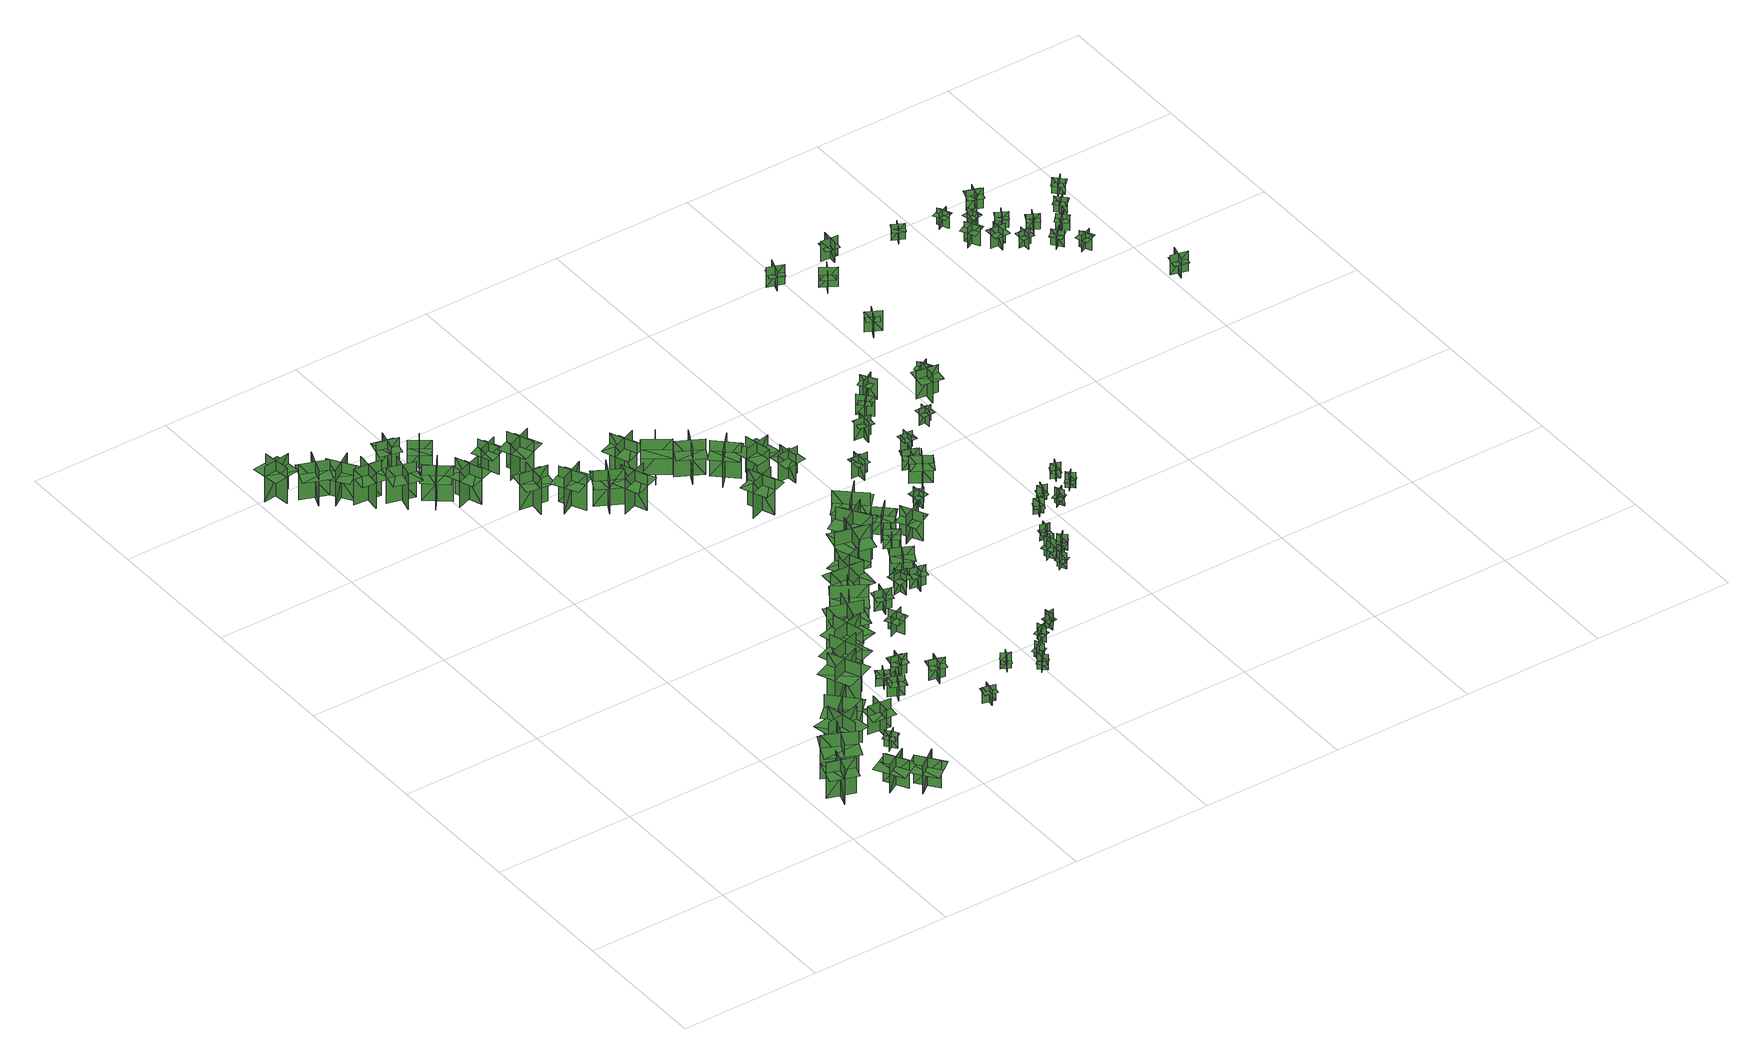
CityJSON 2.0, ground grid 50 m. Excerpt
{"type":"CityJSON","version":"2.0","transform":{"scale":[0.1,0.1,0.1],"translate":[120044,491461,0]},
"CityObjects":{
"tree1":{"type":"SolitaryVegetationObject","geometry":[{"type":"MultiSurface","lod":"1","boundaries":[[[0,1,2]],[[0,2,3]],[[4,5,6]],[[4,6,7]],[[8,9,10]],[[8,10,11]],[[8,11,12]],[[8,12,13]]]}]},
"tree2":{"type":"SolitaryVegetationObject","geometry":[{"type":"MultiSurface","lod":"1","boundaries":[[[14,15,16]],[[14,16,17]],[[18,19,20]],[[18,20,21]],[[22,23,24]],[[22,24,25]],[[22,25,26]],[[22,26,27]]]}]},
"tree3":{"type":"SolitaryVegetationObject","geometry":[{"type":"MultiSurface","lod":"1","boundaries":[[[28,29,30]],[[28,30,31]],[[32,33,34]],[[32,34,35]],[[36,37,38]],[[36,38,39]],[[36,39,40]],[[36,40,41]]]}]},
"tree4":{"type":"SolitaryVegetationObject","geometry":[{"type":"MultiSurface","lod":"1","boundaries":[[[42,43,44]],[[42,44,45]],[[46,47,48]],[[46,48,49]],[[50,51,52]],[[50,52,53]],[[50,53,54]],[[50,54,55]]]}]},
"tree5":{"type":"SolitaryVegetationObject","geometry":[{"type":"MultiSurface","lod":"1","boundaries":[[[56,57,58]],[[56,58,59]],[[60,61,62]],[[60,62,63]],[[64,65,66]],[[64,66,67]],[[64,67,68]],[[64,68,69]]]}]},
"tree6":{"type":"SolitaryVegetationObject","geometry":[{"type":"MultiSurface","lod":"1","boundaries":[[[70,71,72]],[[70,72,73]],[[74,75,76]],[[74,76,77]],[[78,79,80]],[[78,80,81]],[[78,81,82]],[[78,82,83]]]}]},
"tree7":{"type":"SolitaryVegetationObject","geometry":[{"type":"MultiSurface","lod":"1","boundaries":[[[84,85,86]],[[84,86,87]],[[88,89,90]],[[88,90,91]],[[92,93,94]],[[92,94,95]],[[92,95,96]],[[92,96,97]]]}]},
"tree8":{"type":"SolitaryVegetationObject","geometry":[{"type":"MultiSurface","lod":"1","boundaries":[[[98,99,100]],[[98,100,101]],[[102,103,104]],[[102,104,105]],[[106,107,108]],[[106,108,109]],[[106,109,110]],[[106,110,111]]]}]},
"tree9":{"type":"SolitaryVegetationObject","geometry":[{"type":"MultiSurface","lod":"1","boundaries":[[[112,113,114]],[[112,114,115]],[[116,117,118]],[[116,118,119]],[[120,121,122]],[[120,122,123]],[[120,123,124]],[[120,124,125]]]}]},
"tree10":{"type":"SolitaryVegetationObject","geometry":[{"type":"MultiSurface","lod":"1","boundaries":[[[126,127,128]],[[126,128,129]],[[130,131,132]],[[130,132,133]],[[134,135,136]],[[134,136,137]],[[134,137,138]],[[134,138,139]]]}]},
"tree11":{"type":"SolitaryVegetationObject","geometry":[{"type":"MultiSurface","lod":"1","boundaries":[[[140,141,142]],[[140,142,143]],[[144,145,146]],[[144,146,147]],[[148,149,150]],[[148,150,151]],[[148,151,152]],[[148,152,153]]]}]},
"tree12":{"type":"SolitaryVegetationObject","geometry":[{"type":"MultiSurface","lod":"1","boundaries":[[[154,155,156]],[[154,156,157]],[[158,159,160]],[[158,160,161]],[[162,163,164]],[[162,164,165]],[[162,163,166]],[[162,166,167]]]}]},
"tree13":{"type":"SolitaryVegetationObject","geometry":[{"type":"MultiSurface","lod":"1","boundaries":[[[168,169,170]],[[168,170,171]],[[172,173,174]],[[172,174,175]],[[176,177,178]],[[176,178,179]],[[176,179,180]],[[176,180,181]]]}]},
"tree14":{"type":"SolitaryVegetationObject","geometry":[{"type":"MultiSurface","lod":"1","boundaries":[[[182,183,184]],[[182,184,185]],[[186,187,188]],[[186,188,189]],[[190,191,192]],[[190,192,193]],[[190,193,194]],[[190,194,195]]]}]},
"tree15":{"type":"SolitaryVegetationObject","geometry":[{"type":"MultiSurface","lod":"1","boundaries":[[[196,197,198]],[[196,198,199]],[[200,201,202]],[[200,202,203]],[[204,205,206]],[[204,206,207]],[[204,207,208]],[[204,208,209]]]}]},
"tree16":{"type":"SolitaryVegetationObject","geometry":[{"type":"MultiSurface","lod":"1","boundaries":[[[210,211,212]],[[210,212,213]],[[214,215,216]],[[214,216,217]],[[218,219,220]],[[218,220,221]],[[218,221,222]],[[218,222,223]]]}]},
"tree17":{"type":"SolitaryVegetationObject","geometry":[{"type":"MultiSurface","lod":"1","boundaries":[[[224,225,226]],[[224,226,227]],[[228,229,230]],[[228,230,231]],[[232,233,234]],[[232,234,235]],[[232,235,236]],[[232,236,237]]]}]},
"tree18":{"type":"SolitaryVegetationObject","geometry":[{"type":"MultiSurface","lod":"1","boundaries":[[[238,239,240]],[[238,240,241]],[[242,243,244]],[[242,244,245]],[[246,247,248]],[[246,248,249]],[[246,249,250]],[[246,250,251]]]}]},
"tree19":{"type":"SolitaryVegetationObject","geometry":[{"type":"MultiSurface","lod":"1","boundaries":[[[252,253,254]],[[252,254,255]],[[256,257,258]],[[256,258,259]],[[260,261,262]],[[260,262,263]],[[260,263,264]],[[260,264,265]]]}]},
"tree20":{"type":"SolitaryVegetationObject","geometry":[{"type":"MultiSurface","lod":"1","boundaries":[[[266,267,268]],[[266,268,269]],[[270,271,272]],[[270,272,273]],[[274,275,276]],[[274,276,277]],[[274,277,278]],[[274,278,279]]]}]},
"tree21":{"type":"SolitaryVegetationObject","geometry":[{"type":"MultiSurface","lod":"1","boundaries":[[[280,281,282]],[[280,282,283]],[[284,285,286]],[[284,286,287]],[[288,289,290]],[[288,290,291]],[[288,291,292]],[[288,292,293]]]}]},
"tree22":{"type":"SolitaryVegetationObject","geometry":[{"type":"MultiSurface","lod":"1","boundaries":[[[294,295,296]],[[294,296,297]],[[298,299,300]],[[298,300,301]],[[302,303,304]],[[302,304,305]],[[302,305,306]],[[302,306,307]]]}]},
"tree23":{"type":"SolitaryVegetationObject","geometry":[{"type":"MultiSurface","lod":"1","boundaries":[[[308,309,310]],[[308,310,311]],[[312,313,314]],[[312,314,315]],[[316,317,318]],[[316,318,319]],[[316,319,320]],[[316,320,321]]]}]},
"tree24":{"type":"SolitaryVegetationObject","geometry":[{"type":"MultiSurface","lod":"1","boundaries":[[[322,323,324]],[[322,324,325]],[[326,327,328]],[[326,328,329]],[[330,331,332]],[[330,332,333]],[[330,333,334]],[[330,334,335]]]}]},
"tree25":{"type":"SolitaryVegetationObject","geometry":[{"type":"MultiSurface","lod":"1","boundaries":[[[336,337,338]],[[336,338,339]],[[340,341,342]],[[340,342,343]],[[344,345,346]],[[344,346,347]],[[344,347,348]],[[344,348,349]]]}]},
"tree26":{"type":"SolitaryVegetationObject","geometry":[{"type":"MultiSurface","lod":"1","boundaries":[[[350,351,352]],[[350,352,353]],[[354,355,356]],[[354,356,357]],[[358,359,360]],[[358,360,361]],[[358,361,362]],[[358,362,363]]]}]},
"tree27":{"type":"SolitaryVegetationObject","geometry":[{"type":"MultiSurface","lod":"1","boundaries":[[[364,365,366]],[[364,366,367]],[[368,369,370]],[[368,370,371]],[[372,373,374]],[[372,374,375]],[[372,375,376]],[[372,376,377]]]}]},
"tree28":{"type":"SolitaryVegetationObject","geometry":[{"type":"MultiSurface","lod":"1","boundaries":[[[378,379,380]],[[378,380,381]],[[382,383,384]],[[382,384,385]],[[386,387,388]],[[386,388,389]],[[386,389,390]],[[386,390,391]]]}]},
"tree29":{"type":"SolitaryVegetationObject","geometry":[{"type":"MultiSurface","lod":"1","boundaries":[[[392,393,394]],[[392,394,395]],[[396,397,398]],[[396,398,399]],[[400,401,402]],[[400,402,403]],[[400,403,404]],[[400,404,405]]]}]},
"tree30":{"type":"SolitaryVegetationObject","geometry":[{"type":"MultiSurface","lod":"1","boundaries":[[[406,407,408]],[[406,408,409]],[[410,411,412]],[[410,412,413]],[[414,415,416]],[[414,416,417]],[[414,417,418]],[[414,418,419]]]}]},
"tree31":{"type":"SolitaryVegetationObject","geometry":[{"type":"MultiSurface","lod":"1","boundaries":[[[420,421,422]],[[420,422,423]],[[424,425,426]],[[424,426,427]],[[428,429,430]],[[428,430,431]],[[428,431,432]],[[428,432,433]]]}]},
"tree32":{"type":"SolitaryVegetationObject","geometry":[{"type":"MultiSurface","lod":"1","boundaries":[[[434,435,436]],[[434,436,437]],[[438,439,440]],[[438,440,441]],[[442,443,444]],[[442,444,445]],[[442,445,446]],[[442,446,447]]]}]},
"tree33":{"type":"SolitaryVegetationObject","geometry":[{"type":"MultiSurface","lod":"1","boundaries":[[[448,449,450]],[[448,450,451]],[[452,453,454]],[[452,454,455]],[[456,457,458]],[[456,458,459]],[[456,457,460]],[[456,460,461]]]}]},
"tree34":{"type":"SolitaryVegetationObject","geometry":[{"type":"MultiSurface","lod":"1","boundaries":[[[462,463,464]],[[462,464,465]],[[466,467,468]],[[466,468,469]],[[470,471,472]],[[470,472,473]],[[470,473,474]],[[470,474,475]]]}]},
"tree35":{"type":"SolitaryVegetationObject","geometry":[{"type":"MultiSurface","lod":"1","boundaries":[[[476,477,478]],[[476,478,479]],[[480,481,482]],[[480,482,483]],[[484,485,486]],[[484,486,487]],[[484,487,488]],[[484,488,489]]]}]},
"tree36":{"type":"SolitaryVegetationObject","geometry":[{"type":"MultiSurface","lod":"1","boundaries":[[[490,491,492]],[[490,492,493]],[[494,495,496]],[[494,496,497]],[[498,499,495]],[[498,495,494]],[[500,501,491]],[[500,491,490]],[[490,491,502]],[[490,502,503]],[[490,504,505]],[[490,505,491]]]}]},
"tree37":{"type":"SolitaryVegetationObject","geometry":[{"type":"MultiSurface","lod":"1","boundaries":[[[506,507,508]],[[506,508,509]],[[510,511,512]],[[510,512,513]],[[514,515,516]],[[514,516,517]],[[514,515,518]],[[514,518,519]]]}]},
"tree38":{"type":"SolitaryVegetationObject","geometry":[{"type":"MultiSurface","lod":"1","boundaries":[[[520,521,522]],[[520,522,523]],[[524,525,526]],[[524,526,527]],[[528,529,530]],[[528,530,531]],[[528,531,532]],[[528,532,533]]]}]},
"tree39":{"type":"SolitaryVegetationObject","geometry":[{"type":"MultiSurface","lod":"1","boundaries":[[[534,535,536]],[[534,536,537]],[[538,539,540]],[[538,540,541]],[[542,543,544]],[[542,544,545]],[[542,545,546]],[[542,546,547]]]}]},
"tree40":{"type":"SolitaryVegetationObject","geometry":[{"type":"MultiSurface","lod":"1","boundaries":[[[548,549,550]],[[548,550,551]],[[552,553,554]],[[552,554,555]],[[556,557,553]],[[556,553,552]],[[558,559,549]],[[558,549,548]],[[548,549,560]],[[548,560,561]],[[548,562,563]],[[548,563,549]]]}]},
"tree41":{"type":"SolitaryVegetationObject","geometry":[{"type":"MultiSurface","lod":"1","boundaries":[[[564,565,566]],[[564,566,567]],[[568,569,570]],[[568,570,571]],[[572,573,574]],[[572,574,575]],[[572,575,576]],[[572,576,577]]]}]},
"tree42":{"type":"SolitaryVegetationObject","geometry":[{"type":"MultiSurface","lod":"1","boundaries":[[[578,579,580]],[[578,580,581]],[[582,583,584]],[[582,584,585]],[[586,587,588]],[[586,588,589]],[[586,589,590]],[[586,590,591]]]}]},
"tree43":{"type":"SolitaryVegetationObject","geometry":[{"type":"MultiSurface","lod":"1","boundaries":[[[592,593,594]],[[592,594,595]],[[596,597,598]],[[596,598,599]],[[600,601,597]],[[600,597,596]],[[602,603,593]],[[602,593,592]],[[592,593,604]],[[592,604,605]],[[592,606,607]],[[592,607,593]]]}]},
"tree44":{"type":"SolitaryVegetationObject","geometry":[{"type":"MultiSurface","lod":"1","boundaries":[[[608,609,610]],[[608,610,611]],[[612,613,614]],[[612,614,615]],[[616,617,618]],[[616,618,619]],[[616,619,620]],[[616,620,621]]]}]},
"tree45":{"type":"SolitaryVegetationObject","geometry":[{"type":"MultiSurface","lod":"1","boundaries":[[[622,623,624]],[[622,624,625]],[[626,627,628]],[[626,628,629]],[[630,631,632]],[[630,632,633]],[[630,633,634]],[[630,634,635]]]}]},
"tree46":{"type":"SolitaryVegetationObject","geometry":[{"type":"MultiSurface","lod":"1","boundaries":[[[636,637,638]],[[636,638,639]],[[640,641,642]],[[640,642,643]],[[644,645,646]],[[644,646,647]],[[644,647,648]],[[644,648,649]]]}]},
"tree47":{"type":"SolitaryVegetationObject","geometry":[{"type":"MultiSurface","lod":"1","boundaries":[[[650,651,652]],[[650,652,653]],[[654,655,656]],[[654,656,657]],[[658,659,660]],[[658,660,661]],[[658,661,662]],[[658,662,663]]]}]},
"tree48":{"type":"SolitaryVegetationObject","geometry":[{"type":"MultiSurface","lod":"1","boundaries":[[[664,665,666]],[[664,666,667]],[[668,669,670]],[[668,670,671]],[[672,673,674]],[[672,674,675]],[[672,675,676]],[[672,676,677]]]}]},
"tree49":{"type":"SolitaryVegetationObject","geometry":[{"type":"MultiSurface","lod":"1","boundaries":[[[678,679,680]],[[678,680,681]],[[682,683,684]],[[682,684,685]],[[686,687,688]],[[686,688,689]],[[686,689,690]],[[686,690,691]]]}]},
"tree50":{"type":"SolitaryVegetationObject","geometry":[{"type":"MultiSurface","lod":"1","boundaries":[[[692,693,694]],[[692,694,695]],[[696,697,698]],[[696,698,699]],[[700,701,697]],[[700,697,696]],[[702,703,693]],[[702,693,692]],[[692,693,704]],[[692,704,705]],[[692,706,707]],[[692,707,693]]]}]},
"tree51":{"type":"SolitaryVegetationObject","geometry":[{"type":"MultiSurface","lod":"1","boundaries":[[[708,709,710]],[[708,710,711]],[[712,713,714]],[[712,714,715]],[[716,717,718]],[[716,718,719]],[[716,719,720]],[[716,720,721]]]}]},
"tree52":{"type":"SolitaryVegetationObject","geometry":[{"type":"MultiSurface","lod":"1","boundaries":[[[722,723,724]],[[722,724,725]],[[726,727,728]],[[726,728,729]],[[730,731,732]],[[730,732,733]],[[730,733,734]],[[730,734,735]]]}]},
"tree53":{"type":"SolitaryVegetationObject","geometry":[{"type":"MultiSurface","lod":"1","boundaries":[[[736,737,738]],[[736,738,739]],[[740,741,742]],[[740,742,743]],[[744,745,741]],[[744,741,740]],[[746,747,737]],[[746,737,736]],[[736,737,748]],[[736,748,749]],[[736,750,751]],[[736,751,737]]]}]},
"tree54":{"type":"SolitaryVegetationObject","geometry":[{"type":"MultiSurface","lod":"1","boundaries":[[[752,753,754]],[[752,754,755]],[[756,757,758]],[[756,758,759]],[[760,761,762]],[[760,762,763]],[[760,763,764]],[[760,764,765]]]}]},
"tree55":{"type":"SolitaryVegetationObject","geometry":[{"type":"MultiSurface","lod":"1","boundaries":[[[766,767,768]],[[766,768,769]],[[770,771,772]],[[770,772,773]],[[774,775,776]],[[774,776,777]],[[774,777,778]],[[774,778,779]]]}]},
"tree56":{"type":"SolitaryVegetationObject","geometry":[{"type":"MultiSurface","lod":"1","boundaries":[[[780,781,782]],[[780,782,783]],[[784,785,786]],[[784,786,787]],[[788,789,790]],[[788,790,791]],[[788,791,792]],[[788,792,793]]]}]},
"tree57":{"type":"SolitaryVegetationObject","geometry":[{"type":"MultiSurface","lod":"1","boundaries":[[[794,795,796]],[[794,796,797]],[[798,799,800]],[[798,800,801]],[[802,803,804]],[[802,804,805]],[[802,803,806]],[[802,806,807]]]}]},
"tree58":{"type":"SolitaryVegetationObject","geometry":[{"type":"MultiSurface","lod":"1","boundaries":[[[808,809,810]],[[808,810,811]],[[812,813,814]],[[812,814,815]],[[816,817,818]],[[816,818,819]],[[816,819,820]],[[816,820,821]]]}]},
"tree59":{"type":"SolitaryVegetationObject","geometry":[{"type":"MultiSurface","lod":"1","boundaries":[[[822,823,824]],[[822,824,825]],[[826,827,828]],[[826,828,829]],[[830,831,832]],[[830,832,833]],[[830,833,834]],[[830,834,835]]]}]},
"tree60":{"type":"SolitaryVegetationObject","geometry":[{"type":"MultiSurface","lod":"1","boundaries":[[[836,837,838]],[[836,838,839]],[[840,841,842]],[[840,842,843]],[[844,845,846]],[[844,846,847]],[[844,848,849]],[[844,849,845]]]}]},
"tree61":{"type":"SolitaryVegetationObject","geometry":[{"type":"MultiSurface","lod":"1","boundaries":[[[850,851,852]],[[850,852,853]],[[854,855,856]],[[854,856,857]],[[858,859,855]],[[858,855,854]],[[860,861,851]],[[860,851,850]],[[850,851,862]],[[850,862,863]],[[850,864,865]],[[850,865,851]]]}]},
"tree62":{"type":"SolitaryVegetationObject","geometry":[{"type":"MultiSurface","lod":"1","boundaries":[[[866,867,868]],[[866,868,869]],[[870,871,872]],[[870,872,873]],[[874,875,871]],[[874,871,870]],[[876,877,867]],[[876,867,866]],[[866,867,878]],[[866,878,879]],[[866,880,881]],[[866,881,867]]]}]},
"tree63":{"type":"SolitaryVegetationObject","geometry":[{"type":"MultiSurface","lod":"1","boundaries":[[[882,883,884]],[[882,884,885]],[[886,887,888]],[[886,888,889]],[[890,891,892]],[[890,892,893]],[[890,893,894]],[[890,894,895]]]}]},
"tree64":{"type":"SolitaryVegetationObject","geometry":[{"type":"MultiSurface","lod":"1","boundaries":[[[896,897,898]],[[896,898,899]],[[900,901,902]],[[900,902,903]],[[904,905,901]],[[904,901,900]],[[906,907,897]],[[906,897,896]],[[896,897,908]],[[896,908,909]],[[896,910,911]],[[896,911,897]]]}]},
"tree65":{"type":"SolitaryVegetationObject","geometry":[{"type":"MultiSurface","lod":"1","boundaries":[[[912,913,914]],[[912,914,915]],[[916,917,918]],[[916,918,919]],[[920,921,917]],[[920,917,916]],[[922,923,913]],[[922,913,912]],[[912,913,924]],[[912,924,925]],[[912,926,927]],[[912,927,913]]]}]},
"tree66":{"type":"SolitaryVegetationObject","geometry":[{"type":"MultiSurface","lod":"1","boundaries":[[[928,929,930]],[[928,930,931]],[[932,933,934]],[[932,934,935]],[[936,937,938]],[[936,938,939]],[[936,939,940]],[[936,940,941]]]}]},
"tree67":{"type":"SolitaryVegetationObject","geometry":[{"type":"MultiSurface","lod":"1","boundaries":[[[942,943,944]],[[942,944,945]],[[946,947,948]],[[946,948,949]],[[950,951,952]],[[950,952,953]],[[950,954,955]],[[950,955,951]]]}]},
"tree68":{"type":"SolitaryVegetationObject","geometry":[{"type":"MultiSurface","lod":"1","boundaries":[[[956,957,958]],[[956,958,959]],[[960,961,962]],[[960,962,963]],[[964,965,961]],[[964,961,960]],[[966,967,957]],[[966,957,956]],[[956,957,968]],[[956,968,969]],[[956,970,971]],[[956,971,957]]]}]},
"tree69":{"type":"SolitaryVegetationObject","geometry":[{"type":"MultiSurface","lod":"1","boundaries":[[[972,973,974]],[[972,974,975]],[[976,977,978]],[[976,978,979]],[[980,981,982]],[[980,982,983]],[[980,983,984]],[[980,984,985]]]}]},
"tree70":{"type":"SolitaryVegetationObject","geometry":[{"type":"MultiSurface","lod":"1","boundaries":[[[986,987,988]],[[986,988,989]],[[990,991,992]],[[990,992,993]],[[994,995,991]],[[994,991,990]],[[996,997,987]],[[996,987,986]],[[986,987,998]],[[986,998,999]],[[986,1000,1001]],[[986,1001,987]]]}]},
"tree71":{"type":"SolitaryVegetationObject","geometry":[{"type":"MultiSurface","lod":"1","boundaries":[[[1002,1003,1004]],[[1002,1004,1005]],[[1006,1007,1008]],[[1006,1008,1009]],[[1010,1011,1012]],[[1010,1012,1013]],[[1010,1014,1015]],[[1010,1015,1011]]]}]},
"tree72":{"type":"SolitaryVegetationObject","geometry":[{"type":"MultiSurface","lod":"1","boundaries":[[[1016,1017,1018]],[[1016,1018,1019]],[[1020,1021,1022]],[[1020,1022,1023]],[[1024,1025,1021]],[[1024,1021,1020]],[[1026,1027,1017]],[[1026,1017,1016]],[[1016,1017,1028]],[[1016,1028,1029]],[[1016,1030,1031]],[[1016,1031,1017]]]}]},
"tree73":{"type":"SolitaryVegetationObject","geometry":[{"type":"MultiSurface","lod":"1","boundaries":[[[1032,1033,1034]],[[1032,1034,1035]],[[1036,1037,1038]],[[1036,1038,1039]],[[1040,1041,1042]],[[1040,1042,1043]],[[1040,1044,1045]],[[1040,1045,1041]]]}]},
"tree74":{"type":"SolitaryVegetationObject","geometry":[{"type":"MultiSurface","lod":"1","boundaries":[[[1046,1047,1048]],[[1046,1048,1049]],[[1050,1051,1052]],[[1050,1052,1053]],[[1054,1055,1056]],[[1054,1056,1057]],[[1054,1057,1058]],[[1054,1058,1059]]]}]},
"tree75":{"type":"SolitaryVegetationObject","geometry":[{"type":"MultiSurface","lod":"1","boundaries":[[[1060,1061,1062]],[[1060,1062,1063]],[[1064,1065,1066]],[[1064,1066,1067]],[[1068,1069,1065]],[[1068,1065,1064]],[[1070,1071,1061]],[[1070,1061,1060]],[[1060,1061,1072]],[[1060,1072,1073]],[[1060,1074,1075]],[[1060,1075,1061]]]}]},
"tree76":{"type":"SolitaryVegetationObject","geometry":[{"type":"MultiSurface","lod":"1","boundaries":[[[1076,1077,1078]],[[1076,1078,1079]],[[1080,1081,1082]],[[1080,1082,1083]],[[1084,1085,1081]],[[1084,1081,1080]],[[1086,1087,1077]],[[1086,1077,1076]],[[1076,1077,1088]],[[1076,1088,1089]],[[1076,1090,1091]],[[1076,1091,1077]]]}]},
"tree77":{"type":"SolitaryVegetationObject","geometry":[{"type":"MultiSurface","lod":"1","boundaries":[[[1092,1093,1094]],[[1092,1094,1095]],[[1096,1097,1098]],[[1096,1098,1099]],[[1100,1101,1102]],[[1100,1102,1103]],[[1100,1103,1104]],[[1100,1104,1105]]]}]},
"tree78":{"type":"SolitaryVegetationObject","geometry":[{"type":"MultiSurface","lod":"1","boundaries":[[[1106,1107,1108]],[[1106,1108,1109]],[[1110,1111,1112]],[[1110,1112,1113]],[[1114,1115,1116]],[[1114,1116,1117]],[[1114,1117,1118]],[[1114,1118,1119]]]}]},
"tree79":{"type":"SolitaryVegetationObject","geometry":[{"type":"MultiSurface","lod":"1","boundaries":[[[1120,1121,1122]],[[1120,1122,1123]],[[1124,1125,1126]],[[1124,1126,1127]],[[1128,1129,1130]],[[1128,1130,1131]],[[1128,1132,1133]],[[1128,1133,1129]]]}]},
"tree80":{"type":"SolitaryVegetationObject","geometry":[{"type":"MultiSurface","lod":"1","boundaries":[[[1134,1135,1136]],[[1134,1136,1137]],[[1138,1139,1140]],[[1138,1140,1141]],[[1142,1143,1144]],[[1142,1144,1145]],[[1142,1146,1147]],[[1142,1147,1143]]]}]},
"tree81":{"type":"SolitaryVegetationObject","geometry":[{"type":"MultiSurface","lod":"1","boundaries":[[[1148,1149,1150]],[[1148,1150,1151]],[[1152,1153,1154]],[[1152,1154,1155]],[[1156,1157,1158]],[[1156,1158,1159]],[[1156,1160,1161]],[[1156,1161,1157]]]}]},
"tree82":{"type":"SolitaryVegetationObject","geometry":[{"type":"MultiSurface","lod":"1","boundaries":[[[1162,1163,1164]],[[1162,1164,1165]],[[1166,1167,1168]],[[1166,1168,1169]],[[1170,1171,1172]],[[1170,1172,1173]],[[1170,1174,1175]],[[1170,1175,1171]]]}]},
"tree83":{"type":"SolitaryVegetationObject","geometry":[{"type":"MultiSurface","lod":"1","boundaries":[[[1176,1177,1178]],[[1176,1178,1179]],[[1180,1181,1182]],[[1180,1182,1183]],[[1184,1185,1186]],[[1184,1186,1187]],[[1184,1187,1188]],[[1184,1188,1189]]]}]},
"tree84":{"type":"SolitaryVegetationObject","geometry":[{"type":"MultiSurface","lod":"1","boundaries":[[[1190,1191,1192]],[[1190,1192,1193]],[[1194,1195,1196]],[[1194,1196,1197]],[[1198,1199,1200]],[[1198,1200,1201]],[[1198,1201,1202]],[[1198,1202,1203]]]}]},
"tree85":{"type":"SolitaryVegetationObject","geometry":[{"type":"MultiSurface","lod":"1","boundaries":[[[1204,1205,1206]],[[1204,1206,1207]],[[1208,1209,1210]],[[1208,1210,1211]],[[1212,1213,1214]],[[1212,1214,1215]],[[1212,1215,1216]],[[1212,1216,1217]]]}]},
"tree86":{"type":"SolitaryVegetationObject","geometry":[{"type":"MultiSurface","lod":"1","boundaries":[[[1218,1219,1220]],[[1218,1220,1221]],[[1222,1223,1224]],[[1222,1224,1225]],[[1226,1227,1228]],[[1226,1228,1229]],[[1226,1229,1230]],[[1226,1230,1231]]]}]},
"tree87":{"type":"SolitaryVegetationObject","geometry":[{"type":"MultiSurface","lod":"1","boundaries":[[[1232,1233,1234]],[[1232,1234,1235]],[[1236,1237,1238]],[[1236,1238,1239]],[[1240,1241,1242]],[[1240,1242,1243]],[[1240,1243,1244]],[[1240,1244,1245]]]}]},
"tree88":{"type":"SolitaryVegetationObject","geometry":[{"type":"MultiSurface","lod":"1","boundaries":[[[1246,1247,1248]],[[1246,1248,1249]],[[1250,1251,1252]],[[1250,1252,1253]],[[1254,1255,1256]],[[1254,1256,1257]],[[1254,1257,1258]],[[1254,1258,1259]]]}]},
"tree89":{"type":"SolitaryVegetationObject","geometry":[{"type":"MultiSurface","lod":"1","boundaries":[[[1260,1261,1262]],[[1260,1262,1263]],[[1264,1265,1266]],[[1264,1266,1267]],[[1268,1269,1270]],[[1268,1270,1271]],[[1268,1271,1272]],[[1268,1272,1273]]]}]},
"tree90":{"type":"SolitaryVegetationObject","geometry":[{"type":"MultiSurface","lod":"1","boundaries":[[[1274,1275,1276]],[[1274,1276,1277]],[[1278,1279,1280]],[[1278,1280,1281]],[[1282,1283,1284]],[[1282,1284,1285]],[[1282,1285,1286]],[[1282,1286,1287]]]}]},
"tree91":{"type":"SolitaryVegetationObject","geometry":[{"type":"MultiSurface","lod":"1","boundaries":[[[1288,1289,1290]],[[1288,1290,1291]],[[1292,1293,1294]],[[1292,1294,1295]],[[1296,1297,1298]],[[1296,1298,1299]],[[1296,1299,1300]],[[1296,1300,1301]]]}]},
"tree92":{"type":"SolitaryVegetationObject","geometry":[{"type":"MultiSurface","lod":"1","boundaries":[[[1302,1303,1304]],[[1302,1304,1305]],[[1306,1307,1308]],[[1306,1308,1309]],[[1310,1311,1312]],[[1310,1312,1313]],[[1310,1313,1314]],[[1310,1314,1315]]]}]},
"tree93":{"type":"SolitaryVegetationObject","geometry":[{"type":"MultiSurface","lod":"1","boundaries":[[[1316,1317,1318]],[[1316,1318,1319]],[[1320,1321,1322]],[[1320,1322,1323]],[[1324,1325,1326]],[[1324,1326,1327]],[[1324,1327,1328]],[[1324,1328,1329]]]}]},
"tree94":{"type":"SolitaryVegetationObject","geometry":[{"type":"MultiSurface","lod":"1","boundaries":[[[1330,1331,1332]],[[1330,1332,1333]],[[1334,1335,1336]],[[1334,1336,1337]],[[1338,1339,1340]],[[1338,1340,1341]],[[1338,1341,1342]],[[1338,1342,1343]]]}]},
"tree95":{"type":"SolitaryVegetationObject","geometry":[{"type":"MultiSurface","lod":"1","boundaries":[[[1344,1345,1346]],[[1344,1346,1347]],[[1348,1349,1350]],[[1348,1350,1351]],[[1352,1353,1354]],[[1352,1354,1355]],[[1352,1356,1357]],[[1352,1357,1353]]]}]},
"tree96":{"type":"SolitaryVegetationObject","geometry":[{"type":"MultiSurface","lod":"1","boundaries":[[[1358,1359,1360]],[[1358,1360,1361]],[[1362,1363,1364]],[[1362,1364,1365]],[[1366,1367,1368]],[[1366,1368,1369]],[[1366,1369,1370]],[[1366,1370,1371]]]}]},
"tree97":{"type":"SolitaryVegetationObject","geometry":[{"type":"MultiSurface","lod":"1","boundaries":[[[1372,1373,1374]],[[1372,1374,1375]],[[1376,1377,1378]],[[1376,1378,1379]],[[1380,1381,1382]],[[1380,1382,1383]],[[1380,1383,1384]],[[1380,1384,1385]]]}]}
},
"vertices":[
[549,213,17],[643,182,17],[643,182,156],[549,213,156],[578,153,17],[610,248,17],[610,248,156],[578,153,156],[578,153,117],[626,138,117],[657,232,117],[610,248,117],[562,264,117],[531,169,117],
[628,226,17],[679,337,17],[679,337,187],[628,226,187],[704,254,17],[593,305,17],[593,305,187],[704,254,187],[704,254,139],[729,309,139],[619,360,139],[593,305,139],[568,249,139],[678,198,139],
[721,112,26],[721,112,135],[802,159,135],[802,159,26],[739,173,26],[739,173,135],[783,95,135],[783,95,26],[732,185,99],[691,162,99],[747,64,99],[787,88,99],[828,111,99],[772,208,99],
[53,2533,22],[66,2435,22],[66,2435,160],[53,2533,160],[12,2481,22],[111,2494,22],[111,2494,160],[12,2481,160],[12,2481,122],[19,2432,122],[117,2445,122],[111,2494,122],[105,2543,122],[6,2531,122],
[654,345,18],[774,364,18],[774,364,187],[654,345,187],[720,297,18],[700,417,18],[700,417,187],[720,297,187],[720,297,140],[780,307,140],[761,427,140],[700,417,140],[640,408,140],[660,288,140],
[802,49,25],[802,49,133],[877,105,133],[877,105,25],[813,112,25],[813,112,133],[867,39,133],[867,39,25],[805,123,98],[767,95,98],[834,5,98],[871,33,98],[909,61,98],[842,151,98],
[140,2369,19],[176,2462,19],[176,2462,158],[140,2369,158],[201,2396,19],[108,2432,19],[108,2432,158],[201,2396,158],[201,2396,119],[219,2442,119],[126,2478,119],[108,2432,119],[90,2385,119],[183,2349,119],
[806,469,18],[718,385,18],[718,385,188],[806,469,188],[725,471,18],[809,384,18],[809,384,188],[725,471,188],[725,471,140],[681,429,140],[765,341,140],[809,384,140],[853,426,140],[769,513,140],
[183,2338,20],[266,2393,20],[266,2393,158],[183,2338,158],[248,2324,20],[193,2407,20],[193,2407,158],[248,2324,158],[248,2324,119],[289,2352,119],[234,2435,119],[193,2407,119],[151,2379,119],[207,2297,119],
[875,286,26],[848,321,26],[848,321,88],[875,286,88],[879,315,26],[844,288,26],[844,288,88],[879,315,88],[879,315,70],[865,333,70],[830,306,70],[844,288,70],[857,271,70],[892,298,70],
[331,2302,19],[232,2312,19],[232,2312,157],[331,2302,157],[290,2354,19],[279,2255,19],[279,2255,157],[290,2354,157],[290,2354,118],[240,2359,118],[230,2260,118],[279,2255,118],[329,2249,118],[339,2348,118],
[925,393,23],[843,402,23],[843,402,133],[925,393,133],[889,437,23],[881,355,23],[881,355,133],[889,437,133],[925,396,96],[843,404,96],[839,363,96],[921,355,96],[846,437,96],[928,429,96],
[415,2231,20],[319,2257,20],[319,2257,158],[415,2231,158],[382,2289,20],[357,2192,20],[357,2192,158],[382,2289,158],[382,2289,120],[334,2302,120],[308,2205,120],[357,2192,120],[405,2180,120],[430,2276,120],
[834,564,18],[946,612,18],[946,612,187],[834,564,187],[909,533,18],[861,645,18],[861,645,187],[909,533,187],[909,533,140],[965,557,140],[917,669,140],[861,645,140],[805,621,140],[853,509,140],
[418,2206,20],[495,2144,20],[495,2144,159],[418,2206,159],[425,2140,20],[487,2218,20],[487,2218,159],[425,2140,159],[425,2140,120],[463,2109,120],[526,2186,120],[487,2218,120],[449,2249,120],[386,2172,120],
[994,679,18],[879,640,18],[879,640,187],[994,679,187],[922,716,18],[961,600,18],[961,600,187],[922,716,187],[922,716,140],[864,696,140],[903,581,140],[961,600,140],[1018,620,140],[980,735,140],
[388,2409,25],[463,2391,25],[463,2391,133],[388,2409,133],[415,2365,25],[433,2440,25],[433,2440,133],[415,2365,133],[415,2365,103],[453,2356,103],[470,2431,103],[433,2440,103],[395,2449,103],[377,2374,103],
[557,2079,22],[524,2173,22],[524,2173,161],[557,2079,161],[586,2139,22],[492,2106,22],[492,2106,161],[586,2139,161],[586,2139,122],[569,2186,122],[476,2153,122],[492,2106,122],[509,2059,122],[603,2092,122],
[1056,501,25],[1005,523,25],[1005,523,102],[1056,501,102],[1043,535,25],[1021,485,25],[1021,485,102],[1043,535,102],[1043,535,81],[1017,546,81],[996,495,81],[1021,485,81],[1047,474,81],[1068,525,81],
[1020,561,25],[1040,601,25],[1040,601,86],[1020,561,86],[1048,570,25],[1008,590,25],[1008,590,86],[1048,570,86],[1048,570,69],[1058,590,69],[1018,610,69],[1008,590,69],[998,570,69],[1038,550,69],
[526,2372,25],[481,2309,25],[481,2309,133],[526,2372,133],[475,2364,25],[538,2319,25],[538,2319,133],[475,2364,133],[475,2364,103],[452,2332,103],[515,2287,103],[538,2319,103],[560,2350,103],[497,2395,103],
[988,792,18],[1017,674,18],[1017,674,187],[988,792,187],[946,723,18],[1064,752,18],[1064,752,187],[946,723,187],[946,723,140],[960,664,140],[1078,692,140],[1064,752,140],[1050,811,140],[931,782,140],
[1073,602,25],[1127,591,25],[1127,591,102],[1073,602,102],[1093,571,25],[1104,625,25],[1104,625,102],[1093,571,102],[1093,571,81],[1120,566,81],[1131,620,81],[1104,625,81],[1077,631,81],[1066,577,81],
[693,2032,17],[681,1933,17],[681,1933,156],[693,2032,156],[641,1991,17],[740,1979,17],[740,1979,156],[641,1991,156],[641,1991,117],[635,1942,117],[734,1930,117],[740,1979,117],[746,2029,117],[647,2041,117],
[1112,800,18],[995,835,18],[995,835,188],[1112,800,188],[1074,872,18],[1039,755,18],[1039,755,188],[1074,872,188],[1074,872,140],[1015,889,140],[980,772,140],[1039,755,140],[1097,738,140],[1132,854,140],
[708,2224,24],[637,2193,24],[637,2193,131],[708,2224,131],[660,2243,24],[691,2172,24],[691,2172,131],[660,2243,131],[660,2243,101],[624,2228,101],[655,2157,101],[691,2172,101],[726,2188,101],[695,2259,101],
[1161,519,25],[1214,505,25],[1214,505,102],[1161,519,102],[1179,487,25],[1193,541,25],[1193,541,102],[1179,487,102],[1179,487,80],[1206,480,80],[1220,534,80],[1193,541,80],[1166,548,80],[1152,494,80],
[1252,307,16],[1261,351,16],[1261,351,78],[1252,307,78],[1277,323,16],[1234,333,16],[1234,333,78],[1277,323,78],[1277,323,61],[1282,345,61],[1238,354,61],[1234,333,61],[1229,311,61],[1272,302,61],
[764,1955,18],[808,1866,18],[808,1866,157],[764,1955,157],[742,1893,18],[831,1937,18],[831,1937,157],[742,1893,157],[742,1893,118],[765,1848,118],[854,1893,118],[831,1937,118],[809,1982,118],[720,1937,118],
[1147,939,19],[1082,836,19],[1082,836,188],[1147,939,188],[1068,921,19],[1171,857,19],[1171,857,188],[1068,921,188],[1068,921,140],[1035,870,140],[1138,805,140],[1171,857,140],[1203,908,140],[1100,973,140],
[793,2165,23],[702,2126,23],[702,2126,162],[793,2165,162],[732,2190,23],[771,2099,23],[771,2099,162],[732,2190,162],[732,2190,123],[686,2170,123],[726,2079,123],[771,2099,123],[817,2118,123],[777,2210,123],
[836,1870,20],[924,1823,20],[924,1823,158],[836,1870,158],[855,1807,20],[902,1894,20],[902,1894,158],[855,1807,158],[855,1807,119],[899,1783,119],[945,1871,119],[902,1894,119],[858,1918,119],[811,1830,119],
[1251,797,25],[1198,773,25],[1198,773,103],[1251,797,103],[1214,811,25],[1238,757,25],[1238,757,103],[1214,811,103],[1251,799,77],[1197,774,77],[1209,748,77],[1263,772,77],[1187,796,77],[1241,820,77],
[1231,967,18],[1110,975,18],[1110,975,188],[1231,967,188],[1178,1028,18],[1170,907,18],[1170,907,188],[1178,1028,188],[1178,1028,140],[1117,1032,140],[1110,911,140],[1170,907,140],[1231,903,140],[1239,1024,140],
[960,1753,21],[925,1846,21],[925,1846,159],[960,1753,159],[988,1813,21],[894,1778,21],[894,1778,159],[988,1813,159],[988,1813,120],[970,1860,120],[877,1825,120],[894,1778,120],[912,1732,120],[1005,1766,120],
[1388,419,51],[1404,449,51],[1388,457,51],[1373,427,51],[1380,441,51],[1411,426,51],[1412,428,82],[1381,443,82],[1381,443,20],[1412,428,20],[1390,418,20],[1405,449,20],[1404,449,82],[1388,419,82],[1404,411,51],[1419,442,51],
[1231,912,23],[1288,897,23],[1288,897,102],[1231,912,102],[1251,878,23],[1266,935,23],[1266,935,102],[1251,878,102],[1231,911,76],[1287,895,76],[1295,924,76],[1238,939,76],[1281,873,76],[1225,888,76],
[1251,1005,19],[1215,1098,19],[1215,1098,158],[1251,1005,158],[1278,1066,19],[1185,1030,19],[1185,1030,158],[1278,1066,158],[1278,1066,119],[1260,1112,119],[1167,1076,119],[1185,1030,119],[1203,984,119],[1296,1019,119],
[1029,1905,24],[991,1997,24],[991,1997,162],[1029,1905,162],[1055,1966,24],[963,1928,24],[963,1928,162],[1055,1966,162],[1055,1966,123],[1036,2012,123],[944,1974,123],[963,1928,123],[982,1882,123],[1074,1920,123],
[1506,385,43],[1481,361,43],[1494,349,43],[1518,373,43],[1506,362,43],[1482,386,43],[1481,384,74],[1505,360,74],[1505,360,12],[1481,384,12],[1505,386,12],[1481,362,12],[1481,361,74],[1506,385,74],[1493,397,43],[1469,373,43],
[1241,1137,18],[1359,1109,18],[1359,1109,188],[1241,1137,188],[1283,1067,18],[1311,1186,18],[1311,1186,188],[1283,1067,187],[1283,1067,140],[1342,1053,140],[1370,1172,140],[1311,1186,140],[1252,1200,140],[1224,1081,140],
[1331,944,24],[1386,953,24],[1386,953,101],[1331,944,101],[1361,922,24],[1353,977,24],[1353,977,101],[1361,922,101],[1361,922,79],[1388,926,79],[1380,981,79],[1353,977,79],[1325,973,79],[1334,918,79],
[1511,441,45],[1525,410,45],[1541,418,45],[1526,449,45],[1533,434,45],[1502,419,45],[1503,417,76],[1534,432,76],[1534,432,14],[1503,417,14],[1509,440,14],[1524,410,14],[1525,410,76],[1511,441,76],[1495,434,45],[1510,403,45],
[1114,1925,24],[1057,1843,24],[1057,1843,163],[1114,1925,163],[1049,1913,24],[1131,1856,24],[1131,1856,163],[1049,1913,163],[1049,1913,124],[1020,1872,124],[1102,1815,124],[1131,1856,124],[1159,1897,124],[1077,1954,124],
[1389,942,24],[1444,932,24],[1444,932,101],[1389,942,101],[1410,912,24],[1420,966,24],[1420,966,101],[1410,912,101],[1410,912,79],[1437,907,79],[1447,961,79],[1420,966,79],[1393,971,79],[1383,916,79],
[1323,1247,17],[1389,1145,17],[1389,1145,187],[1323,1247,187],[1305,1168,17],[1407,1234,17],[1407,1234,187],[1305,1168,187],[1305,1168,139],[1338,1117,139],[1440,1183,139],[1407,1234,139],[1374,1285,139],[1272,1219,139],
[1273,1505,19],[1236,1598,19],[1236,1598,158],[1273,1505,158],[1300,1566,19],[1207,1529,19],[1207,1529,158],[1300,1566,158],[1300,1566,119],[1281,1612,119],[1189,1575,119],[1207,1529,119],[1226,1483,119],[1318,1519,119],
[1428,1051,23],[1392,982,23],[1392,982,130],[1428,1051,130],[1379,1035,23],[1448,1000,23],[1448,1000,130],[1379,1035,130],[1379,1035,100],[1361,1001,100],[1430,965,100],[1448,1000,100],[1465,1034,100],[1396,1070,100],
[1154,1781,21],[1200,1869,21],[1200,1869,160],[1154,1781,160],[1217,1800,21],[1129,1847,21],[1129,1847,160],[1217,1800,160],[1217,1800,121],[1240,1845,121],[1152,1891,121],[1129,1847,121],[1106,1803,121],[1194,1756,121],
[1557,486,47],[1589,497,47],[1583,514,47],[1551,502,47],[1567,507,47],[1579,475,47],[1580,476,78],[1569,508,78],[1569,508,16],[1580,476,16],[1558,484,16],[1590,496,16],[1589,497,78],[1557,486,78],[1563,469,47],[1595,481,47],
[1290,1788,21],[1223,1715,21],[1223,1715,160],[1290,1788,160],[1224,1786,21],[1297,1719,21],[1297,1719,160],[1224,1786,160],[1224,1786,121],[1190,1749,121],[1264,1682,121],[1297,1719,121],[1331,1755,121],[1257,1822,121],
[1451,1243,17],[1362,1325,17],[1362,1325,187],[1451,1243,187],[1448,1324,17],[1366,1234,17],[1366,1234,187],[1448,1324,187],[1448,1324,139],[1404,1365,139],[1321,1275,139],[1366,1234,139],[1411,1193,139],[1493,1282,139],
[1652,539,45],[1618,534,45],[1621,517,46],[1654,522,46],[1638,520,45],[1633,553,45],[1631,553,77],[1636,520,77],[1636,520,14],[1631,553,14],[1651,540,14],[1618,535,14],[1618,534,77],[1652,539,77],[1649,556,46],[1616,551,46],
[1442,1160,23],[1489,1130,23],[1489,1130,100],[1442,1160,100],[1450,1124,23],[1479,1170,23],[1479,1170,100],[1450,1124,100],[1450,1124,79],[1473,1109,79],[1503,1156,79],[1479,1170,79],[1456,1185,79],[1426,1138,79],
[1327,1738,22],[1348,1641,22],[1348,1641,160],[1327,1738,160],[1291,1683,22],[1388,1704,22],[1388,1704,160],[1291,1683,160],[1291,1683,122],[1301,1634,122],[1399,1655,122],[1388,1704,122],[1378,1752,122],[1280,1731,122],
[1511,1248,22],[1457,1192,22],[1457,1192,130],[1511,1248,130],[1459,1247,22],[1515,1194,22],[1515,1194,130],[1459,1247,130],[1459,1247,99],[1433,1219,99],[1488,1166,99],[1515,1194,99],[1542,1222,99],[1486,1275,99],
[1517,1140,22],[1589,1178,22],[1589,1178,132],[1517,1140,132],[1570,1123,22],[1532,1196,22],[1532,1196,132],[1570,1123,132],[1518,1138,95],[1591,1176,95],[1572,1212,95],[1499,1174,95],[1606,1146,95],[1533,1108,95],
[1419,1597,24],[1412,1675,24],[1412,1675,131],[1419,1597,131],[1452,1637,24],[1375,1630,24],[1375,1630,131],[1452,1637,131],[1452,1637,101],[1449,1675,101],[1372,1669,101],[1375,1630,101],[1379,1591,101],[1456,1598,101],
[1641,1275,25],[1685,1281,25],[1685,1281,87],[1641,1275,87],[1665,1257,25],[1659,1301,25],[1659,1301,87],[1665,1257,87],[1665,1257,69],[1687,1260,69],[1681,1304,69],[1659,1301,69],[1637,1298,69],[1643,1254,69],
[1601,1481,25],[1600,1540,25],[1600,1540,103],[1601,1481,103],[1634,1515,25],[1574,1514,25],[1574,1514,103],[1634,1515,103],[1601,1486,83],[1600,1540,83],[1577,1540,83],[1578,1486,83],[1625,1486,83],[1624,1540,83],
[1868,783,40],[1839,766,40],[1847,751,41],[1877,767,41],[1862,760,40],[1846,790,40],[1844,788,72],[1860,759,72],[1860,759,9],[1844,788,9],[1867,784,9],[1838,767,9],[1839,766,72],[1868,783,72],[1860,798,41],[1830,781,41],
[1869,842,54],[1831,824,54],[1840,804,54],[1878,822,54],[1860,814,54],[1841,853,54],[1839,851,93],[1857,813,93],[1857,813,15],[1839,851,15],[1868,844,15],[1830,825,15],[1831,824,93],[1869,842,93],[1860,862,54],[1821,843,54],
[1769,1348,26],[1703,1388,26],[1703,1388,134],[1769,1348,134],[1757,1398,26],[1717,1332,26],[1717,1332,134],[1757,1398,134],[1757,1398,103],[1724,1418,103],[1683,1352,103],[1717,1332,103],[1750,1312,103],[1790,1378,103],
[1917,834,41],[1893,858,41],[1880,846,42],[1904,822,42],[1893,834,41],[1917,858,41],[1916,859,73],[1892,835,73],[1892,835,10],[1916,859,10],[1918,835,10],[1894,859,10],[1893,858,73],[1917,834,73],[1929,847,42],[1905,871,42],
[1886,899,46],[1892,932,46],[1874,935,46],[1868,902,46],[1872,918,46],[1905,912,46],[1905,914,77],[1872,920,77],[1872,920,15],[1905,914,15],[1887,899,15],[1893,932,15],[1892,932,77],[1886,899,77],[1902,896,46],[1908,929,46],
[1726,1456,26],[1778,1436,26],[1778,1436,103],[1726,1456,103],[1741,1422,26],[1761,1474,26],[1761,1474,103],[1741,1422,103],[1741,1422,82],[1767,1412,82],[1787,1464,82],[1761,1474,82],[1735,1484,82],[1715,1432,82],
[1696,1672,25],[1755,1666,25],[1755,1666,103],[1696,1672,103],[1726,1636,25],[1732,1695,25],[1732,1695,103],[1726,1636,103],[1701,1672,83],[1755,1666,83],[1758,1689,83],[1704,1695,83],[1699,1648,83],[1753,1642,83],
[1966,1029,46],[1935,1043,46],[1928,1027,46],[1959,1013,46],[1944,1020,46],[1958,1051,46],[1956,1052,77],[1943,1021,77],[1943,1021,15],[1956,1052,15],[1967,1031,15],[1936,1044,15],[1935,1043,77],[1966,1029,77],[1973,1045,46],[1942,1059,46],
[1825,1540,26],[1781,1541,26],[1781,1541,87],[1825,1540,87],[1805,1561,26],[1804,1517,26],[1804,1517,87],[1805,1561,87],[1805,1561,70],[1783,1562,70],[1782,1517,70],[1804,1517,70],[1826,1516,70],[1827,1561,70],
[2015,1081,45],[1983,1093,45],[1977,1076,46],[2009,1065,46],[1994,1071,45],[2005,1103,45],[2003,1103,77],[1992,1071,77],[1992,1071,14],[2003,1103,14],[2015,1083,14],[1983,1094,14],[1983,1093,77],[2015,1081,77],[2021,1097,46],[1989,1109,46],
[1825,1777,25],[1782,1737,25],[1782,1737,104],[1825,1777,104],[1778,1779,25],[1819,1735,25],[1819,1735,104],[1778,1779,104],[1821,1774,83],[1782,1737,83],[1798,1720,83],[1837,1757,83],[1805,1791,83],[1766,1754,83],
[2041,1026,44],[2026,1057,44],[2010,1049,44],[2026,1019,44],[2019,1034,44],[2049,1049,44],[2048,1050,75],[2018,1035,75],[2018,1035,12],[2048,1050,12],[2043,1027,12],[2028,1058,12],[2026,1057,75],[2041,1026,75],[2057,1034,44],[2042,1065,44],
[1833,1815,25],[1883,1846,25],[1883,1846,103],[1833,1815,103],[1878,1804,25],[1848,1855,25],[1848,1855,103],[1878,1804,103],[1837,1818,83],[1883,1846,83],[1871,1866,83],[1825,1838,83],[1849,1798,83],[1895,1826,83],
[1928,1638,25],[1928,1594,25],[1928,1594,86],[1928,1638,86],[1907,1617,25],[1951,1618,25],[1951,1618,86],[1907,1617,86],[1907,1617,69],[1907,1595,69],[1951,1595,69],[1951,1618,69],[1951,1640,69],[1907,1639,69],
[2126,1084,40],[2102,1107,40],[2090,1094,40],[2114,1071,40],[2103,1082,40],[2126,1107,40],[2125,1109,71],[2101,1084,71],[2101,1084,9],[2125,1109,9],[2127,1085,9],[2103,1108,9],[2102,1107,71],[2126,1084,71],[2138,1096,40],[2113,1119,40],
[2109,1175,44],[2095,1144,44],[2111,1137,44],[2125,1168,44],[2118,1153,44],[2087,1167,44],[2086,1165,75],[2117,1151,75],[2117,1151,13],[2086,1165,13],[2108,1175,13],[2094,1144,13],[2095,1144,75],[2109,1175,75],[2094,1182,44],[2079,1151,44],
[2022,1768,23],[2010,1691,23],[2010,1691,131],[2022,1768,131],[1980,1737,23],[2057,1726,23],[2057,1726,131],[1980,1737,131],[1980,1737,101],[1974,1699,101],[2051,1687,101],[2057,1726,101],[2062,1764,101],[1986,1775,101],
[2047,1827,24],[2068,1788,24],[2068,1788,86],[2047,1827,86],[2038,1799,24],[2078,1820,24],[2078,1820,86],[2038,1799,86],[2038,1799,68],[2049,1780,68],[2088,1800,68],[2078,1820,68],[2067,1839,68],[2028,1819,68],
[2056,2072,24],[2084,2124,24],[2084,2124,103],[2056,2072,103],[2101,2086,24],[2049,2114,24],[2049,2114,103],[2101,2086,103],[2059,2077,82],[2084,2124,82],[2063,2135,82],[2038,2088,82],[2079,2066,82],[2105,2113,82],
[1935,2480,24],[1992,2461,24],[1992,2461,101],[1935,2480,101],[1952,2446,24],[1952,2446,101],[1971,2503,101],[1971,2503,24],[1939,2481,72],[1989,2464,72],[1997,2488,72],[1947,2504,72],[1931,2457,72],[1981,2440,72],
[2104,2392,26],[2071,2341,26],[2071,2341,104],[2104,2392,104],[2067,2384,26],[2067,2384,104],[2118,2351,104],[2118,2351,26],[2104,2387,74],[2075,2343,74],[2096,2330,74],[2125,2374,74],[2083,2401,74],[2054,2357,74],
[2181,2459,27],[2187,2519,27],[2187,2519,105],[2181,2459,105],[2210,2483,27],[2210,2483,105],[2150,2489,105],[2150,2489,27],[2179,2463,75],[2185,2515,75],[2160,2518,75],[2155,2466,75],[2204,2461,75],[2210,2513,75],
[2421,2460,26],[2401,2421,26],[2401,2421,87],[2421,2460,87],[2393,2452,26],[2432,2431,26],[2432,2431,87],[2393,2452,87],[2393,2452,70],[2383,2432,70],[2422,2412,70],[2432,2431,70],[2443,2451,70],[2403,2471,70],
[2579,2319,23],[2604,2269,23],[2604,2269,100],[2579,2319,100],[2567,2284,23],[2617,2309,23],[2617,2309,100],[2567,2284,100],[2567,2284,79],[2580,2259,79],[2629,2284,79],[2617,2309,79],[2604,2334,79],[2555,2309,79],
[2560,2441,24],[2578,2400,24],[2578,2400,86],[2560,2441,86],[2549,2413,24],[2589,2431,24],[2589,2431,86],[2549,2413,86],[2549,2413,68],[2558,2393,68],[2599,2411,68],[2589,2431,68],[2580,2452,68],[2540,2433,68],
[2651,2212,23],[2653,2267,23],[2653,2267,100],[2651,2212,100],[2678,2237,23],[2623,2239,23],[2623,2239,100],[2678,2237,100],[2678,2237,78],[2679,2264,78],[2624,2266,78],[2623,2239,78],[2622,2211,78],[2677,2209,78],
[2664,2372,23],[2621,2363,23],[2621,2363,85],[2664,2372,85],[2640,2388,23],[2649,2345,23],[2649,2345,85],[2640,2388,85],[2640,2388,67],[2618,2384,67],[2627,2340,67],[2649,2345,67],[2670,2349,67],[2662,2392,67],
[2719,2211,22],[2718,2167,22],[2718,2167,84],[2719,2211,84],[2698,2191,22],[2742,2190,22],[2742,2190,84],[2698,2191,84],[2698,2191,66],[2697,2168,66],[2742,2168,66],[2742,2190,66],[2742,2212,66],[2698,2213,66],
[2724,2327,22],[2702,2288,22],[2702,2288,84],[2724,2327,84],[2695,2319,22],[2734,2297,22],[2734,2297,84],[2695,2319,84],[2695,2319,67],[2684,2300,67],[2723,2278,67],[2734,2297,67],[2745,2316,67],[2706,2338,67],
[2677,2446,22],[2729,2427,22],[2729,2427,99],[2677,2446,99],[2692,2412,22],[2711,2464,22],[2711,2464,99],[2692,2412,99],[2692,2412,78],[2718,2403,78],[2737,2455,78],[2711,2464,78],[2685,2474,78],[2666,2422,78],
[2789,2120,20],[2823,2148,20],[2823,2148,82],[2789,2120,82],[2818,2117,20],[2790,2151,20],[2790,2151,82],[2818,2117,82],[2818,2117,65],[2835,2131,65],[2807,2165,65],[2790,2151,65],[2773,2137,65],[2801,2103,65],
[2770,2255,22],[2809,2234,22],[2809,2234,83],[2770,2255,83],[2778,2226,22],[2800,2265,22],[2800,2265,83],[2778,2226,83],[2778,2226,66],[2798,2216,66],[2819,2255,66],[2800,2265,66],[2780,2276,66],[2759,2237,66],
[2860,2094,18],[2878,2053,18],[2878,2053,80],[2860,2094,80],[2849,2066,18],[2890,2084,18],[2890,2084,80],[2849,2066,80],[2849,2066,63],[2858,2046,63],[2899,2064,63],[2890,2084,63],[2881,2104,63],[2840,2087,63],
[2850,2208,20],[2881,2176,20],[2881,2176,81],[2850,2208,81],[2849,2178,20],[2881,2209,20],[2881,2209,81],[2849,2178,81],[2849,2178,64],[2865,2162,64],[2896,2193,64],[2881,2209,64],[2865,2225,64],[2834,2194,64],
[3006,1810,16],[3064,1795,16],[3064,1795,93],[3006,1810,93],[3025,1777,16],[3025,1777,93],[3040,1835,93],[3040,1835,16],[3010,1811,64],[3061,1798,64],[3067,1821,64],[3016,1835,64],[3004,1786,64],[3055,1773,64],
[2926,2251,21],[2897,2284,21],[2897,2284,83],[2926,2251,83],[2928,2280,21],[2895,2251,21],[2895,2251,83],[2928,2280,83],[2928,2280,66],[2913,2297,66],[2880,2267,66],[2895,2251,66],[2910,2234,66],[2943,2264,66],
[2978,2335,21],[2948,2366,21],[2948,2366,83],[2978,2335,83],[2979,2364,21],[2947,2333,21],[2947,2333,83],[2979,2364,83],[2979,2364,66],[2964,2380,66],[2932,2349,66],[2947,2333,66],[2963,2317,66],[2995,2348,66]
]}
